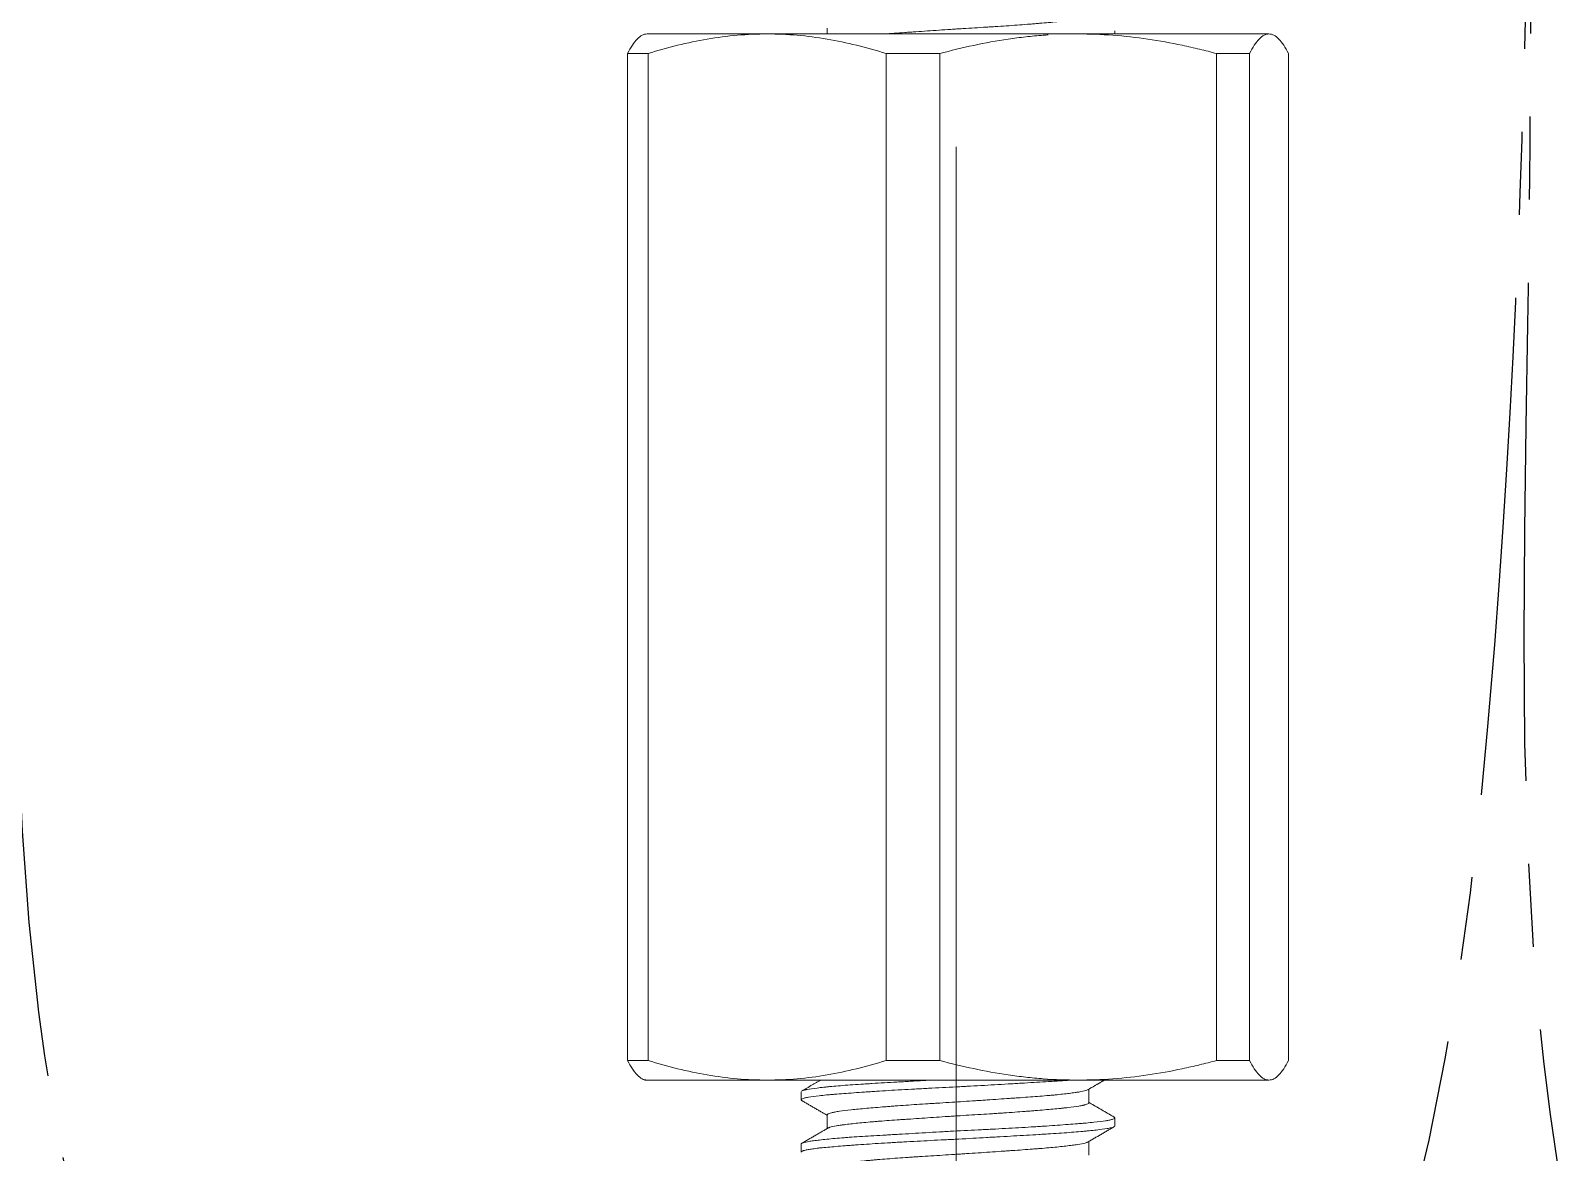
# Model space of a CAD drawing. Extents: x 8168 to 8762, y -18775 to -18355.
# Drawn here: x 8499.79 to 8529.07, y -18706.75 to -18685.3 of the extents above; entities that cross this region are included whole.
import ezdxf

# ---------------------------------------------------------------- set-up
doc = ezdxf.new("R2010")
doc.units = 0
doc.header["$MEASUREMENT"] = 0
for name, pattern in [('CENTER', [47.5, 22, -8.5, 8.5, -8.5]), ('CENTER2', [28.575, 19.05, -3.175, 3.175, -3.175]), ('HIDDEN2', [4.7625, 3.175, -1.5875])]:
    doc.linetypes.add(name, pattern=pattern)
doc.layers.add('1', color=4, linetype='HIDDEN2')
doc.layers.add('CENTER', color=1, linetype='CENTER2')

msp = doc.modelspace()

# ---------------------------------------------------------------- linework, layer by layer
at = {"layer": '1', "color": 1, "linetype": 'CENTER', "lineweight": 13}
msp.add_line((8517.493, -18640.023, 0), (8517.493, -18712.864, 0), dxfattribs=at)
at = {"layer": '1', "color": 7, "linetype": 'Continuous', "lineweight": 18}
for p, q in [((8511.581, -18685.364, 0), (8523.479, -18685.364, 0)), ((8515.03, -18685.252, 0), (8515.03, -18685.364, 0)), ((8520.53, -18685.364, 0), (8520.53, -18685.308, 0)), ((8511.208, -18704.989, 0), (8511.208, -18685.74, 0)), ((8511.604, -18685.74, 0), (8511.208, -18685.74, 0)), ((8511.604, -18704.989, 0), (8511.604, -18685.74, 0)), ((8517.18, -18685.74, 0), (8516.155, -18685.74, 0)), ((8516.155, -18704.989, 0), (8516.155, -18685.74, 0)), ((8517.18, -18704.989, 0), (8517.18, -18685.74, 0)), ((8523.106, -18685.74, 0), (8522.477, -18685.74, 0)), ((8522.477, -18704.989, 0), (8522.477, -18685.74, 0)), ((8523.106, -18704.989, 0), (8523.106, -18685.74, 0)), ((8523.852, -18704.989, 0), (8523.852, -18685.74, 0)), ((8511.604, -18704.989, 0), (8511.208, -18704.989, 0)), ((8517.18, -18704.989, 0), (8516.155, -18704.989, 0)), ((8523.106, -18704.989, 0), (8522.477, -18704.989, 0)), ((8511.53, -18705.364, 0), (8513.88, -18705.364, 0)), ((8513.88, -18705.364, 0), (8519.829, -18705.364, 0)), ((8514.53, -18705.587, 0), (8514.53, -18705.742, 0)), ((8519.829, -18705.364, 0), (8523.479, -18705.364, 0)), ((8520.03, -18705.798, 0), (8520.03, -18705.54, 0)), ((8515.03, -18706.031, 0), (8515.03, -18706.289, 0)), ((8520.53, -18706.242, 0), (8520.53, -18706.086, 0)), ((8514.53, -18706.587, 0), (8514.53, -18706.742, 0)), ((8520.03, -18706.798, 0), (8520.03, -18706.54, 0))]:
    msp.add_line(p, q, dxfattribs=at)
for points, knots in [([(8516.13, -18685.364, 0), (8516.188, -18685.36, 0), (8516.248, -18685.356, 0), (8516.375, -18685.347, 0), (8516.46, -18685.341, 0), (8516.547, -18685.335, 0), (8516.583, -18685.332, 0), (8516.6, -18685.331, 0), (8516.654, -18685.327, 0), (8516.69, -18685.325, 0), (8516.87, -18685.312, 0), (8517.017, -18685.302, 0), (8517.242, -18685.287, 0), (8517.317, -18685.282, 0), (8517.413, -18685.276, 0), (8517.432, -18685.275, 0), (8517.47, -18685.272, 0), (8517.489, -18685.271, 0), (8517.546, -18685.267, 0), (8517.584, -18685.265, 0), (8517.774, -18685.253, 0), (8517.924, -18685.244, 0), (8518.109, -18685.232, 0), (8518.146, -18685.23, 0), (8518.22, -18685.225, 0), (8518.257, -18685.223, 0), (8518.366, -18685.216, 0), (8518.437, -18685.211, 0), (8518.646, -18685.197, 0), (8518.779, -18685.187, 0), (8518.938, -18685.174, 0), (8518.97, -18685.172, 0), (8519.032, -18685.167, 0), (8519.062, -18685.164, 0), (8519.151, -18685.157, 0), (8519.208, -18685.152, 0), (8519.372, -18685.137, 0), (8519.471, -18685.128, 0), (8519.583, -18685.116, 0), (8519.604, -18685.114, 0), (8519.646, -18685.109, 0), (8519.666, -18685.107, 0), (8519.724, -18685.1, 0), (8519.794, -18685.09, 0), (8519.853, -18685.081, 0), (8519.892, -18685.074, 0), (8519.904, -18685.071, 0), (8519.927, -18685.066, 0), (8519.937, -18685.064, 0), (8519.986, -18685.051, 0), (8520.011, -18685.041, 0), (8520.028, -18685.027, 0), (8520.03, -18685.023, 0), (8520.03, -18685.019, 0)], [0.284642, 0.284642, 0.284642, 0.284642, 0.312621, 0.312621, 0.342727, 0.3502535, 0.3502535, 0.35778, 0.35778, 0.372833, 0.372833, 0.433045, 0.433045, 0.463151, 0.463151, 0.4706775, 0.4706775, 0.478204, 0.478204, 0.493257, 0.493257, 0.5534689, 0.5534689, 0.5685219, 0.5685219, 0.5835749, 0.5835749, 0.6136809, 0.6136809, 0.6738929, 0.6738929, 0.6889459, 0.6889459, 0.7039989, 0.7039989, 0.7341049, 0.7341049, 0.7943169, 0.7943169, 0.8093699, 0.8093699, 0.8244229, 0.8244229, 0.8545288, 0.8846348, 0.8846348, 0.8996878, 0.8996878, 0.9147408, 0.9147408, 0.9749528, 0.9749528, 1, 1, 1, 1]), ([(8511.208, -18685.74, 0), (8511.27, -18685.622, 0), (8511.331, -18685.527, 0), (8511.425, -18685.431, 0), (8511.456, -18685.406, 0), (8511.518, -18685.373, 0), (8511.55, -18685.364, 0), (8511.581, -18685.364, 0)], [0, 0, 0, 0, 0.5, 0.5, 0.75, 0.75, 1, 1, 1, 1]), ([(8513.88, -18685.364, 0), (8513.689, -18685.364, 0), (8513.498, -18685.373, 0), (8513.114, -18685.406, 0), (8512.923, -18685.431, 0), (8512.353, -18685.528, 0), (8511.977, -18685.622, 0), (8511.604, -18685.74, 0)], [0, 0, 0, 0, 0.25, 0.25, 0.5, 0.5, 1, 1, 1, 1]), ([(8516.155, -18685.74, 0), (8515.78, -18685.622, 0), (8515.403, -18685.527, 0), (8514.835, -18685.431, 0), (8514.645, -18685.406, 0), (8514.263, -18685.373, 0), (8514.072, -18685.364, 0), (8513.88, -18685.364, 0)], [0, 0, 0, 0, 0.5, 0.5, 0.75, 0.75, 1, 1, 1, 1]), ([(8519.256, -18685.383, 0), (8519.224, -18685.385, 0), (8519.192, -18685.387, 0), (8519.049, -18685.398, 0), (8518.938, -18685.408, 0), (8518.77, -18685.427, 0), (8518.714, -18685.433, 0), (8518.603, -18685.448, 0), (8518.101, -18685.517, 0), (8517.61, -18685.623, 0), (8517.18, -18685.74, 0)], [0, 0, 0, 0, 0.045251, 0.045251, 0.204376, 0.204376, 0.283938, 0.283938, 0.363501, 1, 1, 1, 1]), ([(8522.477, -18685.74, 0), (8522.369, -18685.71, 0), (8522.206, -18685.668, 0), (8522.041, -18685.63, 0), (8521.931, -18685.605, 0), (8521.876, -18685.593, 0), (8521.601, -18685.535, 0), (8521.38, -18685.495, 0), (8520.938, -18685.43, 0), (8520.716, -18685.406, 0), (8520.273, -18685.373, 0), (8520.051, -18685.364, 0), (8519.829, -18685.364, 0)], [0, 0, 0, 0, 0.125, 0.1875, 0.1875, 0.25, 0.25, 0.5, 0.5, 0.75, 0.75, 1, 1, 1, 1]), ([(8523.479, -18685.364, 0), (8523.448, -18685.364, 0), (8523.417, -18685.373, 0), (8523.354, -18685.406, 0), (8523.322, -18685.431, 0), (8523.229, -18685.528, 0), (8523.167, -18685.622, 0), (8523.106, -18685.74, 0)], [0, 0, 0, 0, 0.25, 0.25, 0.5, 0.5, 1, 1, 1, 1]), ([(8523.852, -18685.74, 0), (8523.791, -18685.622, 0), (8523.729, -18685.527, 0), (8523.636, -18685.431, 0), (8523.605, -18685.406, 0), (8523.542, -18685.373, 0), (8523.511, -18685.364, 0), (8523.479, -18685.364, 0)], [0, 0, 0, 0, 0.5, 0.5, 0.75, 0.75, 1, 1, 1, 1]), ([(8511.208, -18704.989, 0), (8511.27, -18705.107, 0), (8511.331, -18705.201, 0), (8511.425, -18705.298, 0), (8511.456, -18705.323, 0), (8511.518, -18705.356, 0), (8511.55, -18705.364, 0), (8511.581, -18705.364, 0)], [0, 0, 0, 0, 0.5, 0.5, 0.75, 0.75, 1, 1, 1, 1]), ([(8513.88, -18705.364, 0), (8513.689, -18705.364, 0), (8513.498, -18705.356, 0), (8513.114, -18705.322, 0), (8512.923, -18705.298, 0), (8512.353, -18705.201, 0), (8511.977, -18705.106, 0), (8511.604, -18704.989, 0)], [0, 0, 0, 0, 0.25, 0.25, 0.5, 0.5, 1, 1, 1, 1]), ([(8516.155, -18704.989, 0), (8515.78, -18705.107, 0), (8515.403, -18705.201, 0), (8514.835, -18705.298, 0), (8514.645, -18705.323, 0), (8514.263, -18705.356, 0), (8514.072, -18705.364, 0), (8513.88, -18705.364, 0)], [0, 0, 0, 0, 0.5, 0.5, 0.75, 0.75, 1, 1, 1, 1]), ([(8519.829, -18705.364, 0), (8519.606, -18705.364, 0), (8519.384, -18705.356, 0), (8519.049, -18705.331, 0), (8518.937, -18705.32, 0), (8518.77, -18705.302, 0), (8518.714, -18705.295, 0), (8518.602, -18705.281, 0), (8518.101, -18705.211, 0), (8517.61, -18705.105, 0), (8517.18, -18704.989, 0)], [0, 0, 0, 0, 0.25, 0.25, 0.375, 0.375, 0.4375, 0.4375, 0.5, 1, 1, 1, 1]), ([(8522.477, -18704.989, 0), (8522.369, -18705.018, 0), (8522.206, -18705.06, 0), (8522.041, -18705.099, 0), (8521.931, -18705.123, 0), (8521.876, -18705.136, 0), (8521.601, -18705.194, 0), (8521.38, -18705.234, 0), (8520.938, -18705.298, 0), (8520.717, -18705.323, 0), (8520.273, -18705.356, 0), (8520.051, -18705.364, 0), (8519.829, -18705.364, 0)], [0, 0, 0, 0, 0.125, 0.1875, 0.1875, 0.25, 0.25, 0.5, 0.5, 0.75, 0.75, 1, 1, 1, 1]), ([(8523.479, -18705.364, 0), (8523.448, -18705.364, 0), (8523.417, -18705.356, 0), (8523.354, -18705.322, 0), (8523.322, -18705.298, 0), (8523.229, -18705.201, 0), (8523.167, -18705.106, 0), (8523.106, -18704.989, 0)], [0, 0, 0, 0, 0.25, 0.25, 0.5, 0.5, 1, 1, 1, 1]), ([(8523.852, -18704.989, 0), (8523.791, -18705.107, 0), (8523.729, -18705.201, 0), (8523.636, -18705.298, 0), (8523.605, -18705.323, 0), (8523.542, -18705.356, 0), (8523.511, -18705.364, 0), (8523.479, -18705.364, 0)], [0, 0, 0, 0, 0.5, 0.5, 0.75, 0.75, 1, 1, 1, 1]), ([(8519.693, -18705.364, 0), (8519.686, -18705.364, 0), (8519.68, -18705.365, 0), (8519.642, -18705.368, 0), (8519.61, -18705.37, 0), (8519.56, -18705.374, 0), (8519.543, -18705.375, 0), (8519.51, -18705.377, 0), (8519.493, -18705.378, 0), (8519.339, -18705.389, 0), (8519.193, -18705.398, 0), (8518.962, -18705.411, 0), (8518.882, -18705.416, 0), (8518.781, -18705.422, 0), (8518.76, -18705.423, 0), (8518.719, -18705.425, 0), (8518.698, -18705.427, 0), (8518.635, -18705.43, 0), (8518.594, -18705.433, 0), (8518.383, -18705.445, 0), (8518.21, -18705.455, 0), (8517.946, -18705.47, 0), (8517.857, -18705.475, 0), (8517.745, -18705.481, 0), (8517.722, -18705.482, 0), (8517.677, -18705.485, 0), (8517.61, -18705.488, 0), (8517.542, -18705.492, 0), (8517.319, -18705.504, 0), (8517.141, -18705.513, 0), (8516.922, -18705.524, 0), (8516.856, -18705.527, 0), (8516.79, -18705.531, 0), (8516.747, -18705.533, 0), (8516.725, -18705.534, 0), (8516.616, -18705.54, 0), (8516.531, -18705.544, 0), (8516.281, -18705.558, 0), (8516.121, -18705.568, 0), (8515.93, -18705.58, 0), (8515.892, -18705.583, 0), (8515.836, -18705.587, 0), (8515.818, -18705.588, 0), (8515.781, -18705.59, 0), (8515.689, -18705.597, 0), (8515.603, -18705.603, 0), (8515.469, -18705.613, 0), (8515.405, -18705.617, 0), (8515.283, -18705.627, 0), (8515.225, -18705.631, 0), (8515.142, -18705.638, 0), (8515.115, -18705.64, 0), (8515.062, -18705.645, 0), (8515.037, -18705.647, 0), (8514.964, -18705.654, 0), (8514.919, -18705.659, 0), (8514.794, -18705.672, 0), (8514.725, -18705.682, 0), (8514.657, -18705.694, 0), (8514.644, -18705.697, 0), (8514.621, -18705.702, 0), (8514.61, -18705.704, 0), (8514.581, -18705.712, 0), (8514.551, -18705.722, 0), (8514.536, -18705.731, 0), (8514.529, -18705.741, 0), (8514.53, -18705.746, 0), (8514.537, -18705.753, 0), (8514.541, -18705.756, 0), (8514.545, -18705.758, 0)], [0, 0, 0, 0, 0.003762, 0.003762, 0.021846, 0.021846, 0.030888, 0.030888, 0.039931, 0.039931, 0.112269, 0.112269, 0.148438, 0.148438, 0.15748, 0.15748, 0.166522, 0.166522, 0.184607, 0.184607, 0.256945, 0.256945, 0.293114, 0.293114, 0.302156, 0.302156, 0.311198, 0.329283, 0.329283, 0.401621, 0.401621, 0.419705, 0.428747, 0.428747, 0.43779, 0.43779, 0.473959, 0.473959, 0.546297, 0.546297, 0.564381, 0.564381, 0.573423, 0.573423, 0.582466, 0.618635, 0.618635, 0.654804, 0.654804, 0.690973, 0.690973, 0.709057, 0.709057, 0.727142, 0.727142, 0.763311, 0.763311, 0.835649, 0.835649, 0.853733, 0.853733, 0.871818, 0.871818, 0.907987, 0.944156, 0.944156, 0.980325, 0.980325, 1, 1, 1, 1]), ([(8514.544, -18705.571, 0), (8514.544, -18705.571, 0), (8514.553, -18705.567, 0), (8514.565, -18705.562, 0), (8514.59, -18705.555, 0), (8514.6, -18705.553, 0), (8514.615, -18705.55, 0), (8514.62, -18705.548, 0), (8514.632, -18705.546, 0), (8514.638, -18705.545, 0), (8514.693, -18705.535, 0), (8514.757, -18705.525, 0), (8514.874, -18705.511, 0), (8514.917, -18705.506, 0), (8514.975, -18705.5, 0), (8514.987, -18705.499, 0), (8515.011, -18705.496, 0), (8515.024, -18705.495, 0), (8515.061, -18705.491, 0), (8515.087, -18705.489, 0), (8515.22, -18705.476, 0), (8515.338, -18705.466, 0), (8515.533, -18705.452, 0), (8515.601, -18705.448, 0), (8515.689, -18705.442, 0), (8515.707, -18705.441, 0), (8515.743, -18705.439, 0), (8515.798, -18705.435, 0), (8515.853, -18705.432, 0), (8516.041, -18705.42, 0), (8516.198, -18705.411, 0), (8516.404, -18705.399, 0), (8516.467, -18705.396, 0), (8516.531, -18705.392, 0), (8516.573, -18705.39, 0), (8516.595, -18705.389, 0), (8516.702, -18705.382, 0), (8516.789, -18705.377, 0), (8516.926, -18705.37, 0), (8516.977, -18705.367, 0), (8517.027, -18705.364, 0)], [0, 0, 0, 0, 0.001094, 0.069625, 0.069625, 0.103891, 0.103891, 0.121023, 0.121023, 0.138156, 0.138156, 0.275218, 0.275218, 0.343748, 0.343748, 0.360881, 0.360881, 0.378014, 0.378014, 0.412279, 0.412279, 0.549341, 0.549341, 0.617872, 0.617872, 0.635004, 0.635004, 0.652137, 0.686403, 0.686403, 0.823464, 0.823464, 0.85773, 0.874862, 0.874862, 0.891995, 0.891995, 0.960526, 0.960526, 1, 1, 1, 1]), ([(8520.02, -18705.546, 0), (8520.014, -18705.55, 0), (8520.006, -18705.553, 0), (8519.97, -18705.566, 0), (8519.932, -18705.575, 0), (8519.867, -18705.587, 0), (8519.854, -18705.59, 0), (8519.832, -18705.593, 0), (8519.824, -18705.594, 0), (8519.809, -18705.597, 0), (8519.801, -18705.598, 0), (8519.761, -18705.604, 0), (8519.725, -18705.609, 0), (8519.611, -18705.624, 0), (8519.524, -18705.634, 0), (8519.412, -18705.645, 0), (8519.399, -18705.646, 0), (8519.374, -18705.649, 0), (8519.361, -18705.65, 0), (8519.322, -18705.654, 0), (8519.295, -18705.656, 0), (8519.213, -18705.663, 0), (8519.157, -18705.668, 0), (8518.981, -18705.682, 0), (8518.855, -18705.691, 0), (8518.704, -18705.702, 0), (8518.687, -18705.703, 0), (8518.654, -18705.705, 0), (8518.602, -18705.709, 0), (8518.551, -18705.712, 0), (8518.447, -18705.72, 0), (8518.306, -18705.729, 0), (8518.16, -18705.739, 0), (8518.05, -18705.747, 0), (8518.013, -18705.749, 0), (8517.938, -18705.754, 0), (8517.9, -18705.757, 0), (8517.787, -18705.764, 0), (8517.712, -18705.769, 0), (8517.561, -18705.779, 0), (8517.486, -18705.784, 0), (8517.335, -18705.793, 0), (8517.26, -18705.798, 0), (8517.147, -18705.805, 0), (8517.11, -18705.807, 0), (8517.035, -18705.812, 0), (8516.998, -18705.814, 0), (8516.813, -18705.826, 0), (8516.67, -18705.835, 0), (8516.462, -18705.85, 0), (8516.395, -18705.854, 0), (8516.295, -18705.862, 0), (8516.261, -18705.864, 0), (8516.196, -18705.869, 0), (8516.165, -18705.872, 0), (8516.008, -18705.884, 0), (8515.891, -18705.894, 0), (8515.729, -18705.909, 0), (8515.677, -18705.914, 0), (8515.578, -18705.923, 0), (8515.532, -18705.928, 0), (8515.401, -18705.942, 0), (8515.326, -18705.951, 0), (8515.246, -18705.963, 0), (8515.231, -18705.965, 0), (8515.202, -18705.97, 0), (8515.188, -18705.972, 0), (8515.15, -18705.98, 0), (8515.128, -18705.985, 0), (8515.072, -18706, 0), (8515.047, -18706.01, 0), (8515.034, -18706.022, 0), (8515.032, -18706.025, 0), (8515.031, -18706.028, 0), (8515.03, -18706.029, 0), (8515.03, -18706.03, 0)], [0, 0, 0, 0, 0.02433, 0.02433, 0.083967, 0.083967, 0.098877, 0.098877, 0.106331, 0.106331, 0.113786, 0.113786, 0.143605, 0.143605, 0.203242, 0.203242, 0.210696, 0.210696, 0.218151, 0.218151, 0.23306, 0.23306, 0.262879, 0.262879, 0.322516, 0.322516, 0.329971, 0.329971, 0.337426, 0.352335, 0.352335, 0.382154, 0.411972, 0.411972, 0.426882, 0.426882, 0.441791, 0.441791, 0.47161, 0.47161, 0.501428, 0.501428, 0.531247, 0.531247, 0.546156, 0.546156, 0.561065, 0.561065, 0.620703, 0.620703, 0.650521, 0.650521, 0.665431, 0.665431, 0.68034, 0.68034, 0.739977, 0.739977, 0.769796, 0.769796, 0.799614, 0.799614, 0.859252, 0.859252, 0.874161, 0.874161, 0.88907, 0.88907, 0.918889, 0.918889, 0.978526, 0.978526, 0.993436, 0.993436, 1, 1, 1, 1]), ([(8515.045, -18706.28, 0), (8515.049, -18706.278, 0), (8515.054, -18706.276, 0), (8515.062, -18706.273, 0), (8515.065, -18706.272, 0), (8515.072, -18706.269, 0), (8515.075, -18706.268, 0), (8515.109, -18706.258, 0), (8515.152, -18706.248, 0), (8515.236, -18706.234, 0), (8515.275, -18706.228, 0), (8515.319, -18706.222, 0), (8515.337, -18706.219, 0), (8515.346, -18706.218, 0), (8515.375, -18706.214, 0), (8515.394, -18706.212, 0), (8515.496, -18706.199, 0), (8515.587, -18706.189, 0), (8515.741, -18706.175, 0), (8515.795, -18706.17, 0), (8515.866, -18706.164, 0), (8515.881, -18706.163, 0), (8515.909, -18706.16, 0), (8515.953, -18706.157, 0), (8515.998, -18706.153, 0), (8516.15, -18706.141, 0), (8516.278, -18706.132, 0), (8516.448, -18706.12, 0), (8516.482, -18706.118, 0), (8516.552, -18706.113, 0), (8516.588, -18706.111, 0), (8516.695, -18706.103, 0), (8516.767, -18706.098, 0), (8516.985, -18706.084, 0), (8517.133, -18706.073, 0), (8517.323, -18706.061, 0), (8517.361, -18706.058, 0), (8517.437, -18706.053, 0), (8517.475, -18706.051, 0), (8517.59, -18706.044, 0), (8517.665, -18706.039, 0), (8517.891, -18706.025, 0), (8518.041, -18706.016, 0), (8518.225, -18706.004, 0), (8518.262, -18706.002, 0), (8518.334, -18705.997, 0), (8518.37, -18705.995, 0), (8518.477, -18705.987, 0), (8518.616, -18705.978, 0), (8518.749, -18705.968, 0), (8518.847, -18705.961, 0), (8518.895, -18705.957, 0), (8518.943, -18705.953, 0), (8518.974, -18705.95, 0), (8518.99, -18705.949, 0), (8519.129, -18705.938, 0), (8519.242, -18705.928, 0), (8519.398, -18705.914, 0), (8519.448, -18705.909, 0), (8519.518, -18705.902, 0), (8519.541, -18705.9, 0), (8519.575, -18705.896, 0), (8519.585, -18705.895, 0), (8519.607, -18705.893, 0), (8519.618, -18705.891, 0), (8519.711, -18705.881, 0), (8519.781, -18705.871, 0), (8519.868, -18705.857, 0), (8519.901, -18705.851, 0), (8519.928, -18705.845, 0), (8519.939, -18705.842, 0), (8519.944, -18705.841, 0), (8519.958, -18705.837, 0), (8519.967, -18705.835, 0), (8520.007, -18705.822, 0), (8520.025, -18705.812, 0), (8520.03, -18705.8, 0), (8520.03, -18705.798, 0), (8520.03, -18705.796, 0)], [0, 0, 0, 0, 0.013796, 0.013796, 0.021293, 0.021293, 0.028791, 0.028791, 0.088772, 0.088772, 0.118762, 0.12626, 0.12626, 0.133758, 0.133758, 0.148753, 0.148753, 0.208734, 0.208734, 0.238724, 0.238724, 0.246222, 0.246222, 0.253719, 0.268714, 0.268714, 0.328695, 0.328695, 0.343691, 0.343691, 0.358686, 0.358686, 0.388676, 0.388676, 0.448657, 0.448657, 0.463652, 0.463652, 0.478648, 0.478648, 0.508638, 0.508638, 0.568619, 0.568619, 0.583614, 0.583614, 0.598609, 0.598609, 0.6286, 0.65859, 0.65859, 0.673585, 0.681083, 0.681083, 0.688581, 0.688581, 0.748561, 0.748561, 0.778552, 0.778552, 0.793547, 0.793547, 0.801045, 0.801045, 0.808542, 0.808542, 0.868523, 0.868523, 0.898514, 0.906011, 0.906011, 0.913509, 0.913509, 0.928504, 0.928504, 0.988485, 0.988485, 1, 1, 1, 1]), ([(8514.53, -18706.586, 0), (8514.53, -18706.585, 0), (8514.531, -18706.584, 0), (8514.532, -18706.581, 0), (8514.534, -18706.577, 0), (8514.54, -18706.574, 0), (8514.543, -18706.571, 0), (8514.546, -18706.57, 0), (8514.568, -18706.56, 0), (8514.603, -18706.551, 0), (8514.679, -18706.537, 0), (8514.708, -18706.533, 0), (8514.758, -18706.526, 0), (8514.775, -18706.523, 0), (8514.812, -18706.519, 0), (8514.832, -18706.516, 0), (8514.933, -18706.504, 0), (8515.028, -18706.494, 0), (8515.189, -18706.479, 0), (8515.246, -18706.474, 0), (8515.336, -18706.467, 0), (8515.367, -18706.465, 0), (8515.431, -18706.46, 0), (8515.463, -18706.457, 0), (8515.628, -18706.446, 0), (8515.77, -18706.437, 0), (8515.996, -18706.423, 0), (8516.074, -18706.419, 0), (8516.194, -18706.412, 0), (8516.235, -18706.409, 0), (8516.316, -18706.405, 0), (8516.358, -18706.402, 0), (8516.565, -18706.39, 0), (8516.736, -18706.38, 0), (8516.998, -18706.365, 0), (8517.087, -18706.36, 0), (8517.266, -18706.35, 0), (8517.356, -18706.345, 0), (8517.624, -18706.331, 0), (8517.802, -18706.322, 0), (8518.024, -18706.311, 0), (8518.068, -18706.308, 0), (8518.156, -18706.304, 0), (8518.201, -18706.302, 0), (8518.332, -18706.295, 0), (8518.418, -18706.29, 0), (8518.671, -18706.276, 0), (8518.834, -18706.267, 0), (8519.03, -18706.255, 0), (8519.069, -18706.252, 0), (8519.127, -18706.248, 0), (8519.146, -18706.247, 0), (8519.184, -18706.245, 0), (8519.277, -18706.238, 0), (8519.438, -18706.227, 0), (8519.571, -18706.217, 0), (8519.698, -18706.208, 0), (8519.759, -18706.203, 0), (8519.832, -18706.198, 0), (8519.846, -18706.196, 0), (8519.875, -18706.194, 0), (8519.889, -18706.193, 0), (8519.93, -18706.189, 0), (8519.957, -18706.187, 0), (8520.035, -18706.18, 0), (8520.083, -18706.176, 0), (8520.217, -18706.162, 0), (8520.292, -18706.153, 0), (8520.361, -18706.142, 0), (8520.368, -18706.141, 0), (8520.383, -18706.138, 0), (8520.403, -18706.135, 0), (8520.422, -18706.131, 0), (8520.456, -18706.123, 0), (8520.493, -18706.113, 0), (8520.515, -18706.103, 0), (8520.525, -18706.096, 0), (8520.529, -18706.092, 0), (8520.53, -18706.089, 0), (8520.53, -18706.086, 0), (8520.53, -18706.085, 0), (8520.529, -18706.079, 0), (8520.523, -18706.074, 0), (8520.513, -18706.069, 0)], [0, 0, 0, 0, 0.005079, 0.005079, 0.018882, 0.025783, 0.025783, 0.032685, 0.032685, 0.087897, 0.087897, 0.115503, 0.115503, 0.129306, 0.129306, 0.143109, 0.143109, 0.198321, 0.198321, 0.225927, 0.225927, 0.23973, 0.23973, 0.253533, 0.253533, 0.308745, 0.308745, 0.336351, 0.336351, 0.350154, 0.350154, 0.363957, 0.363957, 0.419169, 0.419169, 0.446775, 0.446775, 0.474381, 0.474381, 0.529593, 0.529593, 0.543396, 0.543396, 0.557199, 0.557199, 0.584805, 0.584805, 0.640018, 0.640018, 0.653821, 0.653821, 0.660722, 0.660722, 0.667624, 0.69523, 0.722836, 0.722836, 0.750442, 0.750442, 0.757343, 0.757343, 0.764245, 0.764245, 0.778048, 0.778048, 0.805654, 0.805654, 0.860866, 0.860866, 0.867767, 0.867767, 0.874669, 0.888472, 0.888472, 0.916078, 0.943684, 0.943684, 0.957487, 0.964388, 0.964388, 0.97129, 0.97129, 1, 1, 1, 1]), ([(8520.517, -18706.257, 0), (8520.513, -18706.259, 0), (8520.499, -18706.266, 0), (8520.476, -18706.272, 0), (8520.446, -18706.279, 0), (8520.435, -18706.281, 0), (8520.411, -18706.286, 0), (8520.398, -18706.288, 0), (8520.329, -18706.3, 0), (8520.259, -18706.309, 0), (8520.132, -18706.324, 0), (8520.087, -18706.328, 0), (8520.013, -18706.336, 0), (8519.987, -18706.338, 0), (8519.934, -18706.343, 0), (8519.907, -18706.346, 0), (8519.823, -18706.353, 0), (8519.765, -18706.358, 0), (8519.642, -18706.368, 0), (8519.577, -18706.373, 0), (8519.443, -18706.382, 0), (8519.373, -18706.386, 0), (8519.264, -18706.393, 0), (8519.227, -18706.395, 0), (8519.152, -18706.4, 0), (8519.114, -18706.402, 0), (8518.922, -18706.414, 0), (8518.762, -18706.423, 0), (8518.511, -18706.437, 0), (8518.426, -18706.442, 0), (8518.295, -18706.45, 0), (8518.251, -18706.452, 0), (8518.164, -18706.457, 0), (8518.12, -18706.46, 0), (8517.9, -18706.472, 0), (8517.723, -18706.482, 0), (8517.499, -18706.494, 0), (8517.454, -18706.497, 0), (8517.364, -18706.501, 0), (8517.319, -18706.504, 0), (8517.184, -18706.51, 0), (8517.095, -18706.515, 0), (8516.832, -18706.528, 0), (8516.659, -18706.537, 0), (8516.449, -18706.549, 0), (8516.407, -18706.551, 0), (8516.345, -18706.555, 0), (8516.324, -18706.556, 0), (8516.283, -18706.559, 0), (8516.181, -18706.565, 0), (8516.082, -18706.571, 0), (8515.851, -18706.585, 0), (8515.706, -18706.595, 0), (8515.553, -18706.606, 0), (8515.536, -18706.608, 0), (8515.503, -18706.61, 0), (8515.486, -18706.611, 0), (8515.437, -18706.615, 0), (8515.405, -18706.617, 0), (8515.312, -18706.624, 0), (8515.252, -18706.629, 0), (8515.084, -18706.643, 0), (8514.985, -18706.652, 0), (8514.887, -18706.662, 0), (8514.877, -18706.663, 0), (8514.856, -18706.666, 0), (8514.826, -18706.669, 0), (8514.797, -18706.673, 0), (8514.744, -18706.68, 0), (8514.68, -18706.689, 0), (8514.631, -18706.699, 0), (8514.6, -18706.707, 0), (8514.586, -18706.71, 0), (8514.575, -18706.714, 0), (8514.567, -18706.717, 0), (8514.564, -18706.718, 0), (8514.548, -18706.724, 0), (8514.539, -18706.729, 0), (8514.532, -18706.737, 0), (8514.531, -18706.739, 0), (8514.53, -18706.742, 0)], [0, 0, 0, 0, 0.013183, 0.042608, 0.042608, 0.057321, 0.057321, 0.072034, 0.072034, 0.130885, 0.130885, 0.160311, 0.160311, 0.175023, 0.175023, 0.189736, 0.189736, 0.219162, 0.219162, 0.248587, 0.248587, 0.278013, 0.278013, 0.292726, 0.292726, 0.307438, 0.307438, 0.36629, 0.36629, 0.395715, 0.395715, 0.410428, 0.410428, 0.425141, 0.425141, 0.483992, 0.483992, 0.498705, 0.498705, 0.513418, 0.513418, 0.542843, 0.542843, 0.601694, 0.601694, 0.616407, 0.616407, 0.623763, 0.623763, 0.63112, 0.660545, 0.660545, 0.719397, 0.719397, 0.726753, 0.726753, 0.734109, 0.734109, 0.748822, 0.748822, 0.778248, 0.778248, 0.837099, 0.837099, 0.844455, 0.844455, 0.851812, 0.866524, 0.866524, 0.89595, 0.925376, 0.925376, 0.940088, 0.947445, 0.947445, 0.954801, 0.954801, 0.984227, 0.984227, 1, 1, 1, 1]), ([(8520.015, -18706.549, 0), (8520.012, -18706.55, 0), (8520.008, -18706.552, 0), (8519.998, -18706.556, 0), (8519.992, -18706.558, 0), (8519.978, -18706.563, 0), (8519.969, -18706.565, 0), (8519.925, -18706.577, 0), (8519.876, -18706.586, 0), (8519.784, -18706.601, 0), (8519.751, -18706.606, 0), (8519.695, -18706.613, 0), (8519.676, -18706.615, 0), (8519.636, -18706.62, 0), (8519.615, -18706.623, 0), (8519.508, -18706.635, 0), (8519.412, -18706.645, 0), (8519.253, -18706.66, 0), (8519.197, -18706.665, 0), (8519.124, -18706.671, 0), (8519.109, -18706.672, 0), (8519.08, -18706.674, 0), (8519.035, -18706.678, 0), (8518.989, -18706.681, 0), (8518.834, -18706.693, 0), (8518.703, -18706.702, 0), (8518.531, -18706.714, 0), (8518.479, -18706.717, 0), (8518.425, -18706.721, 0), (8518.39, -18706.723, 0), (8518.372, -18706.725, 0), (8518.282, -18706.731, 0), (8518.209, -18706.736, 0), (8517.99, -18706.751, 0), (8517.841, -18706.761, 0), (8517.652, -18706.773, 0), (8517.614, -18706.776, 0), (8517.557, -18706.779, 0), (8517.538, -18706.781, 0), (8517.5, -18706.783, 0), (8517.481, -18706.784, 0), (8517.386, -18706.79, 0), (8517.31, -18706.795, 0), (8517.086, -18706.809, 0), (8516.938, -18706.818, 0), (8516.757, -18706.83, 0), (8516.721, -18706.832, 0), (8516.649, -18706.837, 0), (8516.613, -18706.839, 0), (8516.508, -18706.846, 0), (8516.44, -18706.851, 0), (8516.24, -18706.866, 0), (8516.113, -18706.876, 0), (8515.962, -18706.888, 0), (8515.933, -18706.891, 0), (8515.875, -18706.896, 0), (8515.847, -18706.898, 0), (8515.765, -18706.906, 0), (8515.712, -18706.91, 0), (8515.612, -18706.92, 0), (8515.564, -18706.924, 0), (8515.497, -18706.931, 0), (8515.475, -18706.934, 0), (8515.433, -18706.938, 0), (8515.412, -18706.941, 0), (8515.314, -18706.952, 0), (8515.248, -18706.962, 0), (8515.167, -18706.976, 0), (8515.143, -18706.981, 0), (8515.113, -18706.989, 0), (8515.103, -18706.991, 0), (8515.086, -18706.996, 0), (8515.078, -18706.999, 0), (8515.045, -18707.011, 0), (8515.031, -18707.021, 0), (8515.03, -18707.031, 0)], [0, 0, 0, 0, 0.011275, 0.011275, 0.026271, 0.026271, 0.041266, 0.041266, 0.101247, 0.101247, 0.131237, 0.131237, 0.146232, 0.146232, 0.161227, 0.161227, 0.221208, 0.221208, 0.251199, 0.251199, 0.258696, 0.258696, 0.266194, 0.281189, 0.281189, 0.34117, 0.34117, 0.356165, 0.363663, 0.363663, 0.37116, 0.37116, 0.401151, 0.401151, 0.461131, 0.461131, 0.476127, 0.476127, 0.483624, 0.483624, 0.491122, 0.491122, 0.521112, 0.521112, 0.581093, 0.581093, 0.596088, 0.596088, 0.611083, 0.611083, 0.641074, 0.641074, 0.701055, 0.701055, 0.71605, 0.71605, 0.731045, 0.731045, 0.761035, 0.761035, 0.791026, 0.791026, 0.806021, 0.806021, 0.821016, 0.821016, 0.880997, 0.880997, 0.910987, 0.910987, 0.925983, 0.925983, 0.940978, 0.940978, 1, 1, 1, 1])]:
    msp.add_open_spline(points, degree=3, knots=knots, dxfattribs=at)
for points in [[(8514.901, -18705.364, 0), (8514.718, -18705.47, 0), (8514.536, -18705.576, 0)], [(8520.013, -18705.549, 0), (8520.173, -18705.457, 0), (8520.332, -18705.364, 0)], [(8514.538, -18705.754, 0), (8514.784, -18705.897, 0), (8515.03, -18706.039, 0)], [(8520.521, -18706.074, 0), (8520.276, -18705.932, 0), (8520.03, -18705.789, 0)], [(8515.049, -18706.278, 0), (8514.791, -18706.428, 0), (8514.533, -18706.577, 0)], [(8520.009, -18706.552, 0), (8520.266, -18706.402, 0), (8520.523, -18706.253, 0)]]:
    msp.add_open_spline(points, degree=2, dxfattribs=at)
at = {"layer": 'CENTER', "color": 1, "linetype": 'CENTER2', "ltscale": 0.5}
for points in [[(8476.172, -18691.579), (8480.978, -18675.012), (8492.958, -18671.838), (8505.569, -18716.171), (8519.263, -18717.942), (8527.798, -18697.044), (8528.493, -18680.364, 0)], [(8578.756, -18691.579), (8573.95, -18675.012), (8561.97, -18671.838), (8549.359, -18716.171), (8535.665, -18717.942), (8528.433, -18690.92), (8528.493, -18680.364, 0)]]:
    msp.add_spline(points, degree=3, dxfattribs=at)

doc.saveas('drawing.dxf')
